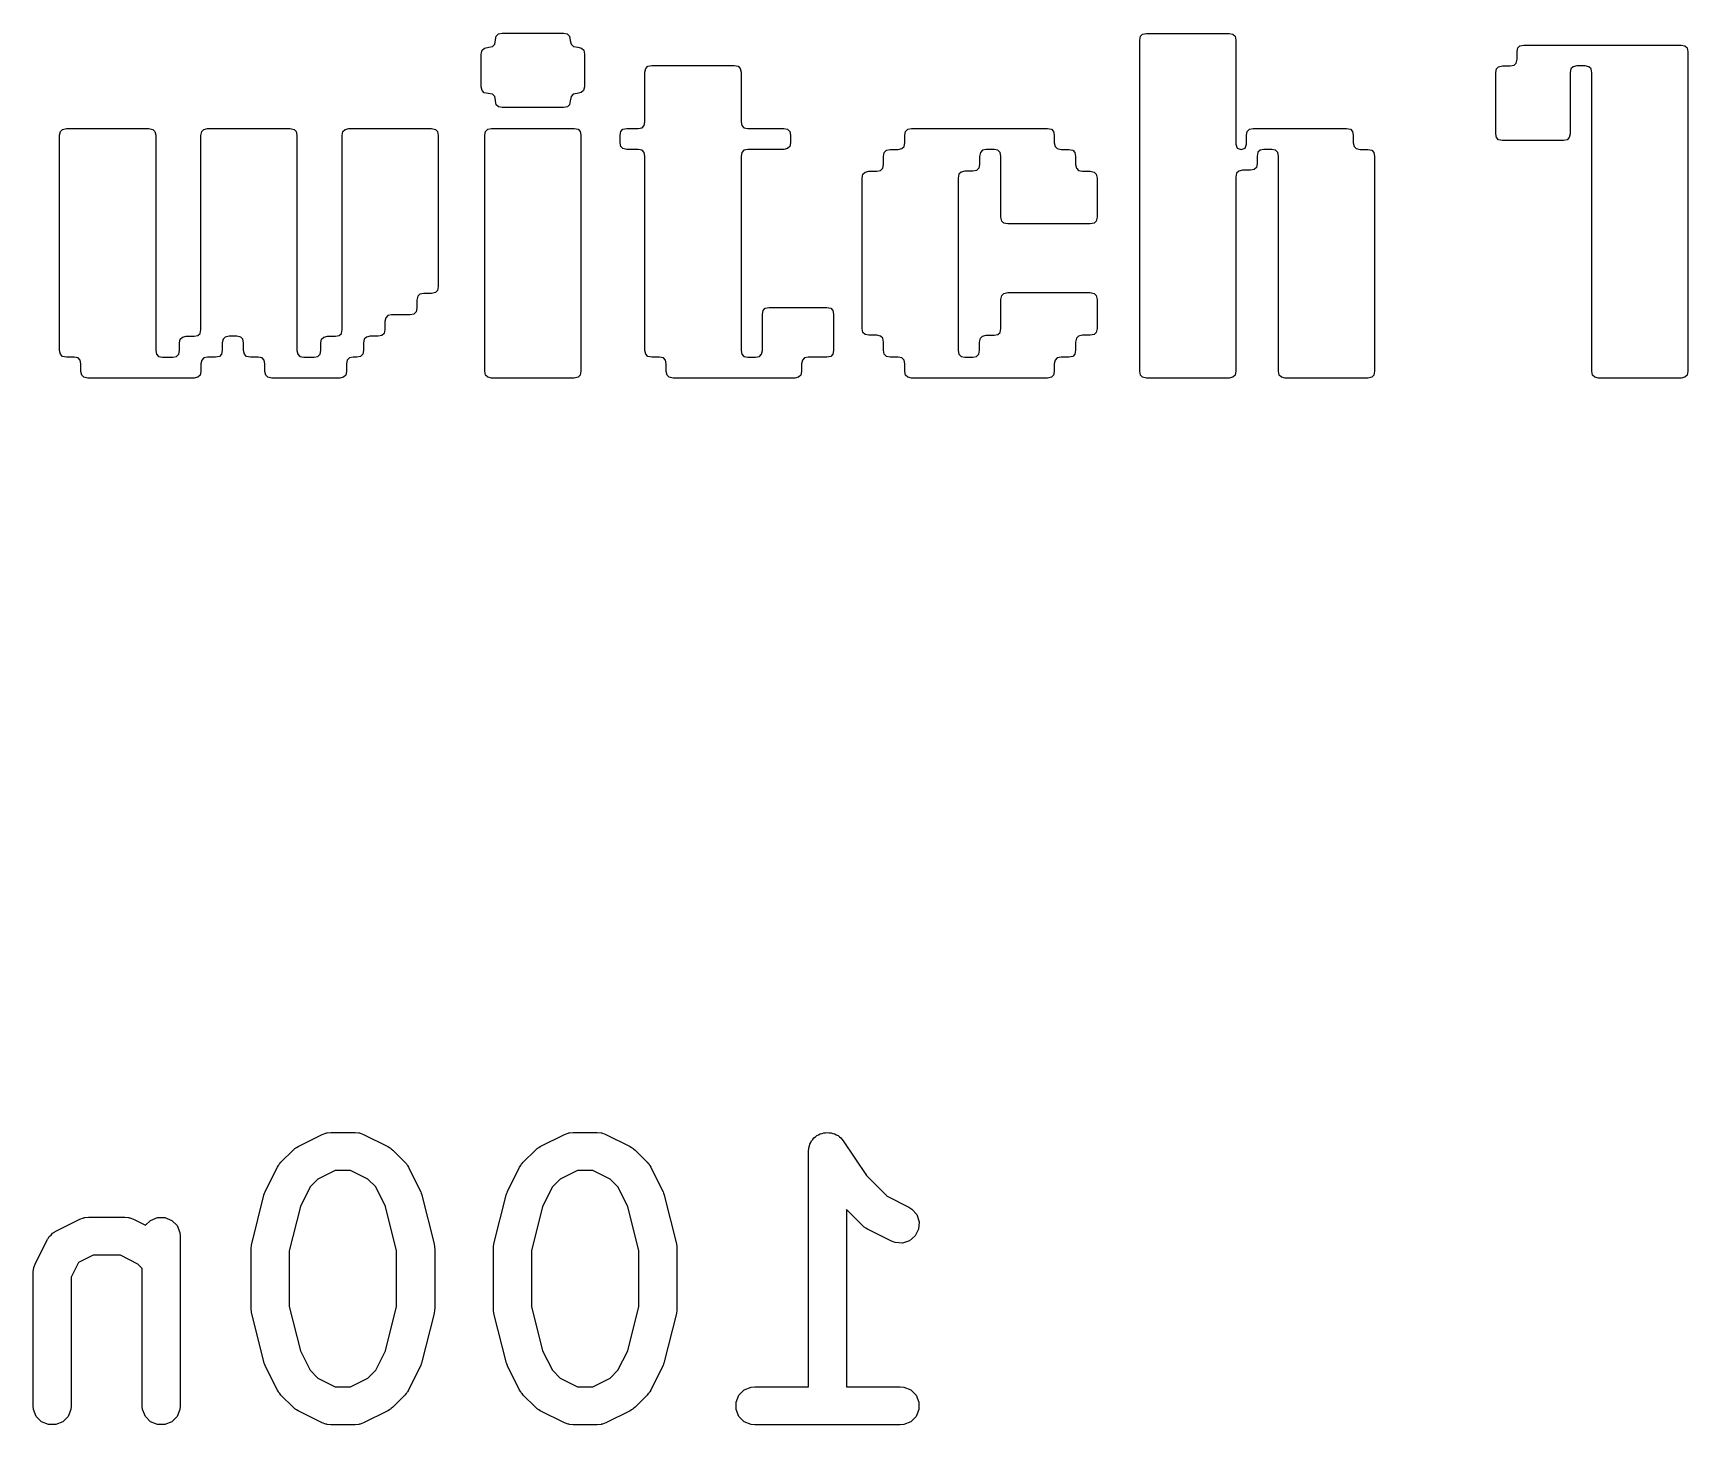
# Model space of a CAD drawing. Header units: millimetres. Extents: x 60 to 220, y -152 to -53.
# Drawn here: x 89.76 to 96.27, y -60.03 to -54.56 of the extents above; entities that cross this region are included whole.
import ezdxf

# ---------------------------------------------------------------- set-up
doc = ezdxf.new("R2010")
doc.units = ezdxf.units.MM
doc.layers.add('F.Silkscreen', color=41, linetype='CONTINUOUS', true_color=0xf2eda1)

msp = doc.modelspace()

# ---------------------------------------------------------------- linework, layer by layer
at = {"layer": 'F.Silkscreen', "linetype": 'CONTINUOUS'}
for p, q in [((91.57848, -54.585464), (91.581593, -54.570425)), ((91.581593, -54.570425), (91.589957, -54.562075)), ((91.589957, -54.562075), (91.605042, -54.558963)), ((91.605042, -54.558963), (91.845743, -54.558963)), ((91.845743, -54.558963), (91.860573, -54.562261)), ((91.860573, -54.562261), (91.869059, -54.571363)), ((91.869059, -54.571363), (91.872304, -54.588272)), ((94.110851, -54.586685), (94.113967, -54.571606)), ((94.113967, -54.571606), (94.122334, -54.563239)), ((94.122334, -54.563239), (94.137412, -54.560123)), ((94.137412, -54.560123), (94.462011, -54.560123)), ((94.462011, -54.560123), (94.47709, -54.563239)), ((94.47709, -54.563239), (94.485457, -54.571606)), ((94.485457, -54.571606), (94.488573, -54.586685)), ((91.522548, -54.641334), (91.52585, -54.626509)), ((91.522548, -54.769684), (91.522548, -54.641334)), ((91.52585, -54.626509), (91.534968, -54.618021)), ((91.534968, -54.618021), (91.551919, -54.614773)), ((91.551919, -54.614773), (91.566749, -54.611475)), ((91.566749, -54.611475), (91.575234, -54.602373)), ((91.575234, -54.602373), (91.57848, -54.585464)), ((91.872304, -54.588272), (91.875602, -54.603057)), ((91.875602, -54.603057), (91.884718, -54.611529)), ((91.884718, -54.611529), (91.901674, -54.614773)), ((91.901674, -54.614773), (91.916753, -54.617889)), ((91.916753, -54.617889), (91.92512, -54.626255)), ((91.92512, -54.626255), (91.928236, -54.641334)), ((91.928236, -54.641334), (91.928236, -54.769684)), ((94.110851, -55.888316), (94.110851, -54.586685)), ((94.488573, -54.586685), (94.488573, -54.995242)), ((95.594199, -54.63187), (95.597287, -54.617154)), ((95.594199, -54.661912), (95.594199, -54.63187)), ((95.597287, -54.617154), (95.605629, -54.608936)), ((95.605629, -54.608936), (95.62076, -54.605858)), ((95.62076, -54.605858), (96.239183, -54.605858)), ((96.239183, -54.605858), (96.254262, -54.608974)), ((96.254262, -54.608974), (96.262629, -54.61734)), ((96.262629, -54.61734), (96.265745, -54.632419)), ((96.265745, -54.632419), (96.265745, -55.888438)), ((92.165945, -54.71308), (92.169064, -54.697961)), ((92.169064, -54.697961), (92.177434, -54.689578)), ((92.177434, -54.689578), (92.192507, -54.686458)), ((92.192507, -54.686458), (92.517166, -54.686458)), ((92.517166, -54.686458), (92.532239, -54.689578)), ((92.532239, -54.689578), (92.540609, -54.697961)), ((92.540609, -54.697961), (92.543728, -54.71308)), ((95.51024, -54.714424), (95.513353, -54.699385)), ((95.513353, -54.699385), (95.521717, -54.691035)), ((95.521717, -54.691035), (95.536802, -54.687923)), ((95.536802, -54.687923), (95.567576, -54.687923)), ((95.567576, -54.687923), (95.582748, -54.684842)), ((95.582748, -54.684842), (95.591106, -54.676621)), ((95.591106, -54.676621), (95.594199, -54.661912)), ((95.805773, -54.699385), (95.80266, -54.714424)), ((95.814137, -54.691035), (95.805773, -54.699385)), ((95.829222, -54.687923), (95.814137, -54.691035)), ((95.861401, -54.687923), (95.829222, -54.687923)), ((95.876474, -54.691043), (95.861401, -54.687923)), ((95.884843, -54.699427), (95.876474, -54.691043)), ((95.887962, -54.714546), (95.884843, -54.699427)), ((91.525664, -54.784763), (91.522548, -54.769684)), ((91.928236, -54.769684), (91.924934, -54.784509)), ((92.165945, -54.907498), (92.165945, -54.71308)), ((92.543728, -54.71308), (92.543728, -54.907498)), ((95.51024, -54.954515), (95.51024, -54.714424)), ((95.80266, -54.714424), (95.80266, -54.954515)), ((95.887962, -55.888377), (95.887962, -54.714546)), ((91.534031, -54.793129), (91.525664, -54.784763)), ((91.54911, -54.796245), (91.534031, -54.793129)), ((91.566067, -54.799489), (91.54911, -54.796245)), ((91.575182, -54.807961), (91.566067, -54.799489)), ((91.57848, -54.822745), (91.575182, -54.807961)), ((91.57848, -54.825554), (91.57848, -54.822745)), ((91.581593, -54.840593), (91.57848, -54.825554)), ((91.872304, -54.825554), (91.869191, -54.840593)), ((91.87555, -54.808645), (91.872304, -54.825554)), ((91.884035, -54.799543), (91.87555, -54.808645)), ((91.898866, -54.796245), (91.884035, -54.799543)), ((91.915816, -54.792997), (91.898866, -54.796245)), ((91.924934, -54.784509), (91.915816, -54.792997)), ((91.589957, -54.848943), (91.581593, -54.840593)), ((91.605042, -54.852055), (91.589957, -54.848943)), ((91.845743, -54.852055), (91.605042, -54.852055)), ((91.860827, -54.848943), (91.845743, -54.852055)), ((91.869191, -54.840593), (91.860827, -54.848943)), ((89.864933, -54.960804), (89.868055, -54.945644)), ((89.864933, -55.80625), (89.864933, -54.960804)), ((89.868055, -54.945644), (89.876427, -54.937244)), ((89.876427, -54.937244), (89.891495, -54.93412)), ((89.891495, -54.93412), (90.216093, -54.93412)), ((90.216093, -54.93412), (90.231161, -54.937244)), ((90.231161, -54.937244), (90.239533, -54.945644)), ((90.239533, -54.945644), (90.242655, -54.960804)), ((90.242655, -54.960804), (90.242655, -55.80625)), ((90.420342, -54.960865), (90.423466, -54.945665)), ((90.420342, -55.724124), (90.420342, -54.960865)), ((90.423466, -54.945665), (90.431841, -54.937249)), ((90.431841, -54.937249), (90.446903, -54.93412)), ((90.446903, -54.93412), (90.771502, -54.93412)), ((90.771502, -54.93412), (90.786569, -54.937244)), ((90.786569, -54.937244), (90.794941, -54.945644)), ((90.794941, -54.945644), (90.798063, -54.960804)), ((90.798063, -54.960804), (90.798063, -55.80625)), ((90.97575, -54.960865), (90.978875, -54.945665)), ((90.97575, -55.724124), (90.97575, -54.960865)), ((90.978875, -54.945665), (90.98725, -54.937249)), ((90.98725, -54.937249), (91.002311, -54.93412)), ((91.002311, -54.93412), (91.32691, -54.93412)), ((91.32691, -54.93412), (91.341972, -54.937249)), ((91.341972, -54.937249), (91.350347, -54.945665)), ((91.350347, -54.945665), (91.353471, -54.960865)), ((91.353471, -54.960865), (91.353471, -55.555108)), ((91.536531, -54.960743), (91.53965, -54.945623)), ((91.536531, -55.888377), (91.536531, -54.960743)), ((91.53965, -54.945623), (91.54802, -54.93724)), ((91.54802, -54.93724), (91.563093, -54.93412)), ((91.563093, -54.93412), (91.887692, -54.93412)), ((91.887692, -54.93412), (91.902765, -54.93724)), ((91.902765, -54.93724), (91.911134, -54.945623)), ((91.911134, -54.945623), (91.914253, -54.960743)), ((91.914253, -54.960743), (91.914253, -55.888377)), ((92.068004, -54.96056), (92.071118, -54.945567)), ((92.068004, -54.989747), (92.068004, -54.96056)), ((92.071118, -54.945567), (92.079495, -54.937231)), ((92.079495, -54.937231), (92.094626, -54.93412)), ((92.094626, -54.93412), (92.139384, -54.93412)), ((92.139384, -54.93412), (92.154457, -54.931)), ((92.154457, -54.931), (92.162826, -54.922617)), ((92.162826, -54.922617), (92.165945, -54.907498)), ((92.543728, -54.907498), (92.546847, -54.922617)), ((92.546847, -54.922617), (92.555216, -54.931)), ((92.555216, -54.931), (92.570289, -54.93412)), ((92.570289, -54.93412), (92.711584, -54.93412)), ((92.711584, -54.93412), (92.726674, -54.937228)), ((92.726674, -54.937228), (92.735035, -54.945562)), ((92.735035, -54.945562), (92.738145, -54.96056)), ((92.738145, -54.96056), (92.738145, -54.989747)), ((93.18743, -54.960132), (93.190518, -54.945417)), ((93.18743, -54.990174), (93.18743, -54.960132)), ((93.190518, -54.945417), (93.19886, -54.937198)), ((93.19886, -54.937198), (93.213991, -54.93412)), ((93.213991, -54.93412), (93.748456, -54.93412)), ((93.748456, -54.93412), (93.763587, -54.937198)), ((93.763587, -54.937198), (93.771929, -54.945417)), ((93.771929, -54.945417), (93.775017, -54.960132)), ((93.775017, -54.960132), (93.775017, -54.990174)), ((94.530521, -54.960132), (94.53361, -54.945417)), ((94.530521, -54.995669), (94.530521, -54.960132)), ((94.53361, -54.945417), (94.541951, -54.937198)), ((94.541951, -54.937198), (94.557083, -54.93412)), ((94.557083, -54.93412), (94.923691, -54.93412)), ((94.923691, -54.93412), (94.938822, -54.937198)), ((94.938822, -54.937198), (94.947164, -54.945417)), ((94.947164, -54.945417), (94.950253, -54.960132)), ((94.950253, -54.960132), (94.950253, -54.990174)), ((95.513353, -54.969553), (95.51024, -54.954515)), ((95.80266, -54.954515), (95.799547, -54.969553)), ((92.071118, -55.004739), (92.068004, -54.989747)), ((92.079495, -55.013075), (92.071118, -55.004739)), ((92.094626, -55.016186), (92.079495, -55.013075)), ((92.139384, -55.016186), (92.094626, -55.016186)), ((92.154451, -55.01931), (92.139384, -55.016186)), ((92.162823, -55.02771), (92.154451, -55.01931)), ((92.165945, -55.042869), (92.162823, -55.02771)), ((92.54685, -55.02771), (92.543728, -55.042869)), ((92.555222, -55.01931), (92.54685, -55.02771)), ((92.570289, -55.016186), (92.555222, -55.01931)), ((92.711584, -55.016186), (92.570289, -55.016186)), ((92.726674, -55.013078), (92.711584, -55.016186)), ((92.735035, -55.004745), (92.726674, -55.013078)), ((92.738145, -54.989747), (92.735035, -55.004745)), ((93.103532, -55.043419), (93.106681, -55.027895)), ((93.106681, -55.027895), (93.115078, -55.019347)), ((93.115078, -55.019347), (93.130094, -55.016186)), ((93.130094, -55.016186), (93.160868, -55.016186)), ((93.160868, -55.016186), (93.176, -55.013108)), ((93.176, -55.013108), (93.184341, -55.004889)), ((93.184341, -55.004889), (93.18743, -54.990174)), ((93.484403, -55.027895), (93.481254, -55.043419)), ((93.492799, -55.019347), (93.484403, -55.027895)), ((93.507815, -55.016186), (93.492799, -55.019347)), ((93.538651, -55.016186), (93.507815, -55.016186)), ((93.553713, -55.019314), (93.538651, -55.016186)), ((93.562088, -55.02773), (93.553713, -55.019314)), ((93.565212, -55.04293), (93.562088, -55.02773)), ((93.775017, -54.990174), (93.77811, -55.004884)), ((93.77811, -55.004884), (93.786468, -55.013105)), ((93.786468, -55.013105), (93.80164, -55.016186)), ((93.80164, -55.016186), (93.832414, -55.016186)), ((93.832414, -55.016186), (93.84743, -55.019347)), ((93.84743, -55.019347), (93.855827, -55.027895)), ((93.855827, -55.027895), (93.858976, -55.043419)), ((94.488573, -54.995242), (94.493809, -55.01095)), ((94.493809, -55.01095), (94.509516, -55.016186)), ((94.509516, -55.016186), (94.525311, -55.011017)), ((94.525311, -55.011017), (94.530521, -54.995669)), ((94.57562, -55.027482), (94.572531, -55.042198)), ((94.583961, -55.019264), (94.57562, -55.027482)), ((94.599092, -55.016186), (94.583961, -55.019264)), ((94.629928, -55.016186), (94.599092, -55.016186)), ((94.644995, -55.01931), (94.629928, -55.016186)), ((94.653368, -55.02771), (94.644995, -55.01931)), ((94.65649, -55.042869), (94.653368, -55.02771)), ((94.950253, -54.990174), (94.953345, -55.004884)), ((94.953345, -55.004884), (94.961703, -55.013105)), ((94.961703, -55.013105), (94.976875, -55.016186)), ((94.976875, -55.016186), (95.00765, -55.016186)), ((95.00765, -55.016186), (95.022717, -55.01931)), ((95.022717, -55.01931), (95.031089, -55.02771)), ((95.031089, -55.02771), (95.034211, -55.042869)), ((95.521717, -54.977903), (95.513353, -54.969553)), ((95.536802, -54.981015), (95.521717, -54.977903)), ((95.776099, -54.981015), (95.536802, -54.981015)), ((95.791183, -54.977903), (95.776099, -54.981015)), ((95.799547, -54.969553), (95.791183, -54.977903)), ((92.165945, -55.80625), (92.165945, -55.042869)), ((92.543728, -55.042869), (92.543728, -55.80625)), ((93.091966, -55.098995), (93.10038, -55.090445)), ((93.10038, -55.090445), (93.103532, -55.074926)), ((93.103532, -55.074926), (93.103532, -55.043419)), ((93.478105, -55.09045), (93.469709, -55.098998)), ((93.481254, -55.074926), (93.478105, -55.09045)), ((93.481254, -55.043419), (93.481254, -55.074926)), ((93.565212, -55.282533), (93.565212, -55.04293)), ((93.858976, -55.043419), (93.858976, -55.074926)), ((93.858976, -55.074926), (93.862124, -55.09045)), ((93.862124, -55.09045), (93.870521, -55.098998)), ((94.561101, -55.095173), (94.54597, -55.098251)), ((94.569442, -55.086955), (94.561101, -55.095173)), ((94.572531, -55.07224), (94.569442, -55.086955)), ((94.572531, -55.042198), (94.572531, -55.07224)), ((94.65649, -55.888316), (94.65649, -55.042869)), ((95.034211, -55.042869), (95.034211, -55.888316)), ((93.019574, -55.128782), (93.022693, -55.113663)), ((93.019574, -55.720338), (93.019574, -55.128782)), ((93.022693, -55.113663), (93.031062, -55.105279)), ((93.031062, -55.105279), (93.046135, -55.102159)), ((93.046135, -55.102159), (93.07691, -55.102159)), ((93.07691, -55.102159), (93.091966, -55.098995)), ((93.400417, -55.113683), (93.397296, -55.128843)), ((93.397296, -55.128843), (93.397296, -55.80625)), ((93.40879, -55.105283), (93.400417, -55.113683)), ((93.423857, -55.102159), (93.40879, -55.105283)), ((93.454693, -55.102159), (93.423857, -55.102159)), ((93.469709, -55.098998), (93.454693, -55.102159)), ((93.870521, -55.098998), (93.885537, -55.102159)), ((93.885537, -55.102159), (93.916312, -55.102159)), ((93.916312, -55.102159), (93.931431, -55.105278)), ((93.931431, -55.105278), (93.939814, -55.113648)), ((93.939814, -55.113648), (93.942934, -55.128721)), ((93.942934, -55.128721), (93.942934, -55.282716)), ((94.491697, -55.109796), (94.488573, -55.124996)), ((94.488573, -55.124996), (94.488573, -55.888255)), ((94.500072, -55.10138), (94.491697, -55.109796)), ((94.515134, -55.098251), (94.500072, -55.10138)), ((94.54597, -55.098251), (94.515134, -55.098251)), ((93.568337, -55.297733), (93.565212, -55.282533)), ((93.942934, -55.282716), (93.939814, -55.297789)), ((93.576712, -55.306149), (93.568337, -55.297733)), ((93.591774, -55.309277), (93.576712, -55.306149)), ((93.916312, -55.309277), (93.591774, -55.309277)), ((93.931431, -55.306158), (93.916312, -55.309277)), ((93.939814, -55.297789), (93.931431, -55.306158)), ((91.272642, -55.593464), (91.269513, -55.608658)), ((91.269513, -55.608658), (91.269513, -55.639616)), ((91.281033, -55.585045), (91.272642, -55.593464)), ((91.296135, -55.581913), (91.281033, -55.585045)), ((91.32691, -55.581913), (91.296135, -55.581913)), ((91.341966, -55.578781), (91.32691, -55.581913)), ((91.350344, -55.570348), (91.341966, -55.578781)), ((91.353471, -55.555108), (91.350344, -55.570348)), ((93.565212, -55.605544), (93.568331, -55.590425)), ((93.565212, -55.720338), (93.565212, -55.605544)), ((93.568331, -55.590425), (93.576701, -55.582041)), ((93.576701, -55.582041), (93.591774, -55.578921)), ((93.591774, -55.578921), (93.916312, -55.578921)), ((93.916312, -55.578921), (93.931425, -55.582044)), ((93.931425, -55.582044), (93.939811, -55.59043)), ((93.939811, -55.59043), (93.942934, -55.605544)), ((93.942934, -55.605544), (93.942934, -55.720338)), ((91.146735, -55.67791), (91.143606, -55.693105)), ((91.155126, -55.669492), (91.146735, -55.67791)), ((91.170228, -55.66636), (91.155126, -55.669492)), ((91.242951, -55.66636), (91.170228, -55.66636)), ((91.258013, -55.663232), (91.242951, -55.66636)), ((91.266388, -55.654816), (91.258013, -55.663232)), ((91.269513, -55.639616), (91.266388, -55.654816)), ((92.627625, -55.66404), (92.630738, -55.649002)), ((92.627625, -55.806434), (92.627625, -55.66404)), ((92.630738, -55.649002), (92.639102, -55.640651)), ((92.639102, -55.640651), (92.654187, -55.63754)), ((92.654187, -55.63754), (92.880844, -55.63754)), ((92.880844, -55.63754), (92.895969, -55.640654)), ((92.895969, -55.640654), (92.904349, -55.649007)), ((92.904349, -55.649007), (92.907466, -55.66404)), ((92.907466, -55.66404), (92.907466, -55.806434)), ((90.39378, -55.750868), (90.408842, -55.74774)), ((90.408842, -55.74774), (90.417217, -55.739324)), ((90.417217, -55.739324), (90.420342, -55.724124)), ((90.949188, -55.750868), (90.96425, -55.74774)), ((90.96425, -55.74774), (90.972625, -55.739324)), ((90.972625, -55.739324), (90.97575, -55.724124)), ((91.132106, -55.74774), (91.117044, -55.750868)), ((91.140481, -55.739324), (91.132106, -55.74774)), ((91.143606, -55.724124), (91.140481, -55.739324)), ((91.143606, -55.693105), (91.143606, -55.724124)), ((93.022693, -55.735457), (93.019574, -55.720338)), ((93.031062, -55.74384), (93.022693, -55.735457)), ((93.046135, -55.74696), (93.031062, -55.74384)), ((93.07691, -55.74696), (93.046135, -55.74696)), ((93.091966, -55.750125), (93.07691, -55.74696)), ((93.492799, -55.750122), (93.507815, -55.74696)), ((93.507815, -55.74696), (93.538651, -55.74696)), ((93.538651, -55.74696), (93.553724, -55.74384)), ((93.553724, -55.74384), (93.562094, -55.735457)), ((93.562094, -55.735457), (93.565212, -55.720338)), ((93.885537, -55.74696), (93.870521, -55.750122)), ((93.916312, -55.74696), (93.885537, -55.74696)), ((93.931425, -55.743837), (93.916312, -55.74696)), ((93.939811, -55.735451), (93.931425, -55.743837)), ((93.942934, -55.720338), (93.939811, -55.735451)), ((89.868055, -55.82141), (89.864933, -55.80625)), ((90.242655, -55.80625), (90.245777, -55.82141)), ((90.333295, -55.821637), (90.336383, -55.806922)), ((90.336383, -55.77688), (90.339472, -55.762165)), ((90.336383, -55.806922), (90.336383, -55.77688)), ((90.339472, -55.762165), (90.347813, -55.753947)), ((90.347813, -55.753947), (90.362945, -55.750868)), ((90.362945, -55.750868), (90.39378, -55.750868)), ((90.5043, -55.806922), (90.501211, -55.821637)), ((90.507389, -55.762165), (90.5043, -55.77688)), ((90.5043, -55.77688), (90.5043, -55.806922)), ((90.51573, -55.753947), (90.507389, -55.762165)), ((90.530861, -55.750868), (90.51573, -55.753947)), ((90.561636, -55.750868), (90.530861, -55.750868)), ((90.576808, -55.753949), (90.561636, -55.750868)), ((90.585166, -55.76217), (90.576808, -55.753949)), ((90.588259, -55.77688), (90.585166, -55.76217)), ((90.588259, -55.806922), (90.588259, -55.77688)), ((90.591347, -55.821637), (90.588259, -55.806922)), ((90.798063, -55.80625), (90.801185, -55.82141)), ((90.888703, -55.821637), (90.891791, -55.806922)), ((90.891791, -55.77688), (90.89488, -55.762165)), ((90.891791, -55.806922), (90.891791, -55.77688)), ((90.89488, -55.762165), (90.903222, -55.753947)), ((90.903222, -55.753947), (90.918353, -55.750868)), ((90.918353, -55.750868), (90.949188, -55.750868)), ((91.059708, -55.806922), (91.05662, -55.821637)), ((91.062797, -55.762165), (91.059708, -55.77688)), ((91.059708, -55.77688), (91.059708, -55.806922)), ((91.071138, -55.753947), (91.062797, -55.762165)), ((91.08627, -55.750868), (91.071138, -55.753947)), ((91.117044, -55.750868), (91.08627, -55.750868)), ((92.169067, -55.82141), (92.165945, -55.80625)), ((92.543728, -55.80625), (92.54685, -55.82141)), ((92.624512, -55.821472), (92.627625, -55.806434)), ((92.907466, -55.806434), (92.904349, -55.821466)), ((93.10038, -55.758675), (93.091966, -55.750125)), ((93.103532, -55.774193), (93.10038, -55.758675)), ((93.103532, -55.805701), (93.103532, -55.774193)), ((93.106681, -55.821225), (93.103532, -55.805701)), ((93.397296, -55.80625), (93.400417, -55.82141)), ((93.478105, -55.821225), (93.481254, -55.805701)), ((93.481254, -55.774193), (93.484403, -55.758669)), ((93.481254, -55.805701), (93.481254, -55.774193)), ((93.484403, -55.758669), (93.492799, -55.750122)), ((93.858976, -55.805701), (93.855827, -55.821225)), ((93.862124, -55.758669), (93.858976, -55.774193)), ((93.858976, -55.774193), (93.858976, -55.805701)), ((93.870521, -55.750122), (93.862124, -55.758669)), ((89.876427, -55.82981), (89.868055, -55.82141)), ((89.891495, -55.832934), (89.876427, -55.82981)), ((89.922269, -55.832934), (89.891495, -55.832934)), ((89.937441, -55.836015), (89.922269, -55.832934)), ((89.945799, -55.844236), (89.937441, -55.836015)), ((89.948892, -55.858946), (89.945799, -55.844236)), ((89.948892, -55.888988), (89.948892, -55.858946)), ((90.245777, -55.82141), (90.254149, -55.82981)), ((90.254149, -55.82981), (90.269216, -55.832934)), ((90.269216, -55.832934), (90.309822, -55.832934)), ((90.309822, -55.832934), (90.324953, -55.829856)), ((90.324953, -55.829856), (90.333295, -55.821637)), ((90.42343, -55.84423), (90.420342, -55.858946)), ((90.420342, -55.858946), (90.420342, -55.888988)), ((90.431772, -55.836012), (90.42343, -55.84423)), ((90.446903, -55.832934), (90.431772, -55.836012)), ((90.477739, -55.832934), (90.446903, -55.832934)), ((90.49287, -55.829856), (90.477739, -55.832934)), ((90.501211, -55.821637), (90.49287, -55.829856)), ((90.599689, -55.829856), (90.591347, -55.821637)), ((90.61482, -55.832934), (90.599689, -55.829856)), ((90.645595, -55.832934), (90.61482, -55.832934)), ((90.660726, -55.836012), (90.645595, -55.832934)), ((90.669067, -55.84423), (90.660726, -55.836012)), ((90.672156, -55.858946), (90.669067, -55.84423)), ((90.672156, -55.888988), (90.672156, -55.858946)), ((90.801185, -55.82141), (90.809557, -55.82981)), ((90.809557, -55.82981), (90.824625, -55.832934)), ((90.824625, -55.832934), (90.86523, -55.832934)), ((90.86523, -55.832934), (90.880361, -55.829856)), ((90.880361, -55.829856), (90.888703, -55.821637)), ((90.99563, -55.84423), (90.992542, -55.858946)), ((90.992542, -55.858946), (90.992542, -55.888988)), ((91.003972, -55.836012), (90.99563, -55.84423)), ((91.019103, -55.832934), (91.003972, -55.836012)), ((91.033147, -55.832934), (91.019103, -55.832934)), ((91.048278, -55.829856), (91.033147, -55.832934)), ((91.05662, -55.821637), (91.048278, -55.829856)), ((92.177439, -55.82981), (92.169067, -55.82141)), ((92.192507, -55.832934), (92.177439, -55.82981)), ((92.223281, -55.832934), (92.192507, -55.832934)), ((92.238453, -55.836015), (92.223281, -55.832934)), ((92.246811, -55.844236), (92.238453, -55.836015)), ((92.249904, -55.858946), (92.246811, -55.844236)), ((92.249904, -55.888988), (92.249904, -55.858946)), ((92.54685, -55.82141), (92.555222, -55.82981)), ((92.555222, -55.82981), (92.570289, -55.832934)), ((92.570289, -55.832934), (92.601064, -55.832934)), ((92.601064, -55.832934), (92.616148, -55.829822)), ((92.616148, -55.829822), (92.624512, -55.821472)), ((92.784648, -55.84423), (92.781559, -55.858946)), ((92.781559, -55.858946), (92.781559, -55.888988)), ((92.79299, -55.836012), (92.784648, -55.84423)), ((92.808121, -55.832934), (92.79299, -55.836012)), ((92.880844, -55.832934), (92.808121, -55.832934)), ((92.895969, -55.829819), (92.880844, -55.832934)), ((92.904349, -55.821466), (92.895969, -55.829819)), ((93.115078, -55.829773), (93.106681, -55.821225)), ((93.130094, -55.832934), (93.115078, -55.829773)), ((93.160868, -55.832934), (93.130094, -55.832934)), ((93.176, -55.836012), (93.160868, -55.832934)), ((93.184341, -55.84423), (93.176, -55.836012)), ((93.18743, -55.858946), (93.184341, -55.84423)), ((93.18743, -55.888988), (93.18743, -55.858946)), ((93.400417, -55.82141), (93.40879, -55.82981)), ((93.40879, -55.82981), (93.423857, -55.832934)), ((93.423857, -55.832934), (93.454693, -55.832934)), ((93.454693, -55.832934), (93.469709, -55.829773)), ((93.469709, -55.829773), (93.478105, -55.821225)), ((93.77811, -55.844236), (93.775017, -55.858946)), ((93.775017, -55.858946), (93.775017, -55.888988)), ((93.786468, -55.836015), (93.77811, -55.844236)), ((93.80164, -55.832934), (93.786468, -55.836015)), ((93.832414, -55.832934), (93.80164, -55.832934)), ((93.84743, -55.829773), (93.832414, -55.832934)), ((93.855827, -55.821225), (93.84743, -55.829773)), ((89.95198, -55.903703), (89.948892, -55.888988)), ((89.960322, -55.911921), (89.95198, -55.903703)), ((89.975453, -55.915), (89.960322, -55.911921)), ((90.39378, -55.915), (89.975453, -55.915)), ((90.408911, -55.911921), (90.39378, -55.915)), ((90.417253, -55.903703), (90.408911, -55.911921)), ((90.420342, -55.888988), (90.417253, -55.903703)), ((90.675245, -55.903703), (90.672156, -55.888988)), ((90.683586, -55.911921), (90.675245, -55.903703)), ((90.698717, -55.915), (90.683586, -55.911921)), ((90.96598, -55.915), (90.698717, -55.915)), ((90.981111, -55.911921), (90.96598, -55.915)), ((90.989453, -55.903703), (90.981111, -55.911921)), ((90.992542, -55.888988), (90.989453, -55.903703)), ((91.53965, -55.903496), (91.536531, -55.888377)), ((91.54802, -55.911879), (91.53965, -55.903496)), ((91.563093, -55.915), (91.54802, -55.911879)), ((91.887692, -55.915), (91.563093, -55.915)), ((91.902765, -55.911879), (91.887692, -55.915)), ((91.911134, -55.903496), (91.902765, -55.911879)), ((91.914253, -55.888377), (91.911134, -55.903496)), ((92.252992, -55.903703), (92.249904, -55.888988)), ((92.261334, -55.911921), (92.252992, -55.903703)), ((92.276465, -55.915), (92.261334, -55.911921)), ((92.754998, -55.915), (92.276465, -55.915)), ((92.770129, -55.911921), (92.754998, -55.915)), ((92.778471, -55.903703), (92.770129, -55.911921)), ((92.781559, -55.888988), (92.778471, -55.903703)), ((93.190518, -55.903703), (93.18743, -55.888988)), ((93.19886, -55.911921), (93.190518, -55.903703)), ((93.213991, -55.915), (93.19886, -55.911921)), ((93.748456, -55.915), (93.213991, -55.915)), ((93.763587, -55.911921), (93.748456, -55.915)), ((93.771929, -55.903703), (93.763587, -55.911921)), ((93.775017, -55.888988), (93.771929, -55.903703)), ((94.113973, -55.903476), (94.110851, -55.888316)), ((94.122345, -55.911875), (94.113973, -55.903476)), ((94.137412, -55.915), (94.122345, -55.911875)), ((94.462011, -55.915), (94.137412, -55.915)), ((94.477073, -55.911871), (94.462011, -55.915)), ((94.485448, -55.903455), (94.477073, -55.911871)), ((94.488573, -55.888255), (94.485448, -55.903455)), ((94.659611, -55.903476), (94.65649, -55.888316)), ((94.667984, -55.911875), (94.659611, -55.903476)), ((94.683051, -55.915), (94.667984, -55.911875)), ((95.00765, -55.915), (94.683051, -55.915)), ((95.022717, -55.911875), (95.00765, -55.915)), ((95.031089, -55.903476), (95.022717, -55.911875)), ((95.034211, -55.888316), (95.031089, -55.903476)), ((95.891081, -55.903496), (95.887962, -55.888377)), ((95.89945, -55.911879), (95.891081, -55.903496)), ((95.914523, -55.915), (95.89945, -55.911879)), ((96.239183, -55.915), (95.914523, -55.915)), ((96.254262, -55.911884), (96.239183, -55.915)), ((96.262629, -55.903517), (96.254262, -55.911884)), ((96.265745, -55.888438), (96.262629, -55.903517)), ((90.795873, -58.93932), (90.802173, -58.935356)), ((90.802173, -58.935356), (90.897411, -58.887737)), ((90.897411, -58.887737), (90.911142, -58.882482)), ((90.911142, -58.882482), (90.913831, -58.88229)), ((90.913831, -58.88229), (90.91632, -58.88126)), ((90.91632, -58.88126), (90.930952, -58.879819)), ((90.930952, -58.879819), (91.02619, -58.879819)), ((91.02619, -58.879819), (91.040822, -58.88126)), ((91.040822, -58.88126), (91.043311, -58.882291)), ((91.043311, -58.882291), (91.045999, -58.882482)), ((91.045999, -58.882482), (91.059731, -58.887737)), ((91.059731, -58.887737), (91.154969, -58.935356)), ((91.154969, -58.935356), (91.161268, -58.93932)), ((91.748254, -58.93932), (91.754554, -58.935356)), ((91.754554, -58.935356), (91.849792, -58.887737)), ((91.849792, -58.887737), (91.863523, -58.882482)), ((91.863523, -58.882482), (91.866212, -58.88229)), ((91.866212, -58.88229), (91.868701, -58.88126)), ((91.868701, -58.88126), (91.883333, -58.879819)), ((91.883333, -58.879819), (91.978571, -58.879819)), ((91.978571, -58.879819), (91.993203, -58.88126)), ((91.993203, -58.88126), (91.995692, -58.882291)), ((91.995692, -58.882291), (91.99838, -58.882482)), ((91.99838, -58.882482), (92.012112, -58.887737)), ((92.012112, -58.887737), (92.10735, -58.935356)), ((92.10735, -58.935356), (92.113649, -58.93932)), ((92.809774, -58.940187), (92.812615, -58.933326)), ((92.812615, -58.933326), (92.814072, -58.926046)), ((92.814072, -58.926046), (92.81816, -58.91994)), ((92.81816, -58.91994), (92.820973, -58.913151)), ((92.820973, -58.913151), (92.826223, -58.9079)), ((92.826223, -58.9079), (92.830355, -58.901731)), ((92.830355, -58.901731), (92.836469, -58.897654)), ((92.836469, -58.897654), (92.841665, -58.892459)), ((92.841665, -58.892459), (92.848525, -58.889617)), ((92.848525, -58.889617), (92.854704, -58.885498)), ((92.854704, -58.885498), (92.861912, -58.884072)), ((92.861912, -58.884072), (92.868701, -58.88126)), ((92.868701, -58.88126), (92.876128, -58.88126)), ((92.876128, -58.88126), (92.883412, -58.879819)), ((92.883412, -58.879819), (92.890617, -58.88126)), ((92.890617, -58.88126), (92.897965, -58.88126)), ((92.897965, -58.88126), (92.904825, -58.884101)), ((92.904825, -58.884101), (92.912106, -58.885558)), ((92.912106, -58.885558), (92.918211, -58.889646)), ((92.918211, -58.889646), (92.925001, -58.892459)), ((92.925001, -58.892459), (92.930251, -58.897709)), ((92.930251, -58.897709), (92.936421, -58.901841)), ((92.936421, -58.901841), (92.945641, -58.913099)), ((92.945641, -58.913099), (92.945693, -58.913151)), ((92.945693, -58.913151), (92.945702, -58.913173)), ((92.945702, -58.913173), (92.945737, -58.913216)), ((92.945737, -58.913216), (93.036855, -59.049894)), ((90.730343, -59.002773), (90.735062, -58.997024)), ((90.735062, -58.997024), (90.782681, -58.949405)), ((90.782681, -58.949405), (90.78843, -58.944686)), ((90.78843, -58.944686), (90.78973, -58.943188)), ((90.78973, -58.943188), (90.791989, -58.941766)), ((90.791989, -58.941766), (90.794046, -58.940078)), ((90.794046, -58.940078), (90.795873, -58.93932)), ((91.161268, -58.93932), (91.163096, -58.940078)), ((91.163096, -58.940078), (91.165152, -58.941766)), ((91.165152, -58.941766), (91.167412, -58.943188)), ((91.167412, -58.943188), (91.168711, -58.944686)), ((91.168711, -58.944686), (91.174461, -58.949405)), ((91.174461, -58.949405), (91.22208, -58.997024)), ((91.22208, -58.997024), (91.226798, -59.002773)), ((91.682724, -59.002773), (91.687443, -58.997024)), ((91.687443, -58.997024), (91.735062, -58.949405)), ((91.735062, -58.949405), (91.740811, -58.944686)), ((91.740811, -58.944686), (91.742111, -58.943188)), ((91.742111, -58.943188), (91.74437, -58.941766)), ((91.74437, -58.941766), (91.746427, -58.940078)), ((91.746427, -58.940078), (91.748254, -58.93932)), ((92.113649, -58.93932), (92.115477, -58.940078)), ((92.115477, -58.940078), (92.117533, -58.941766)), ((92.117533, -58.941766), (92.119793, -58.943188)), ((92.119793, -58.943188), (92.121092, -58.944686)), ((92.121092, -58.944686), (92.126842, -58.949405)), ((92.126842, -58.949405), (92.174461, -58.997024)), ((92.174461, -58.997024), (92.179179, -59.002773)), ((92.808333, -58.95474), (92.808348, -58.954663)), ((92.808338, -58.954766), (92.808333, -58.95474)), ((92.808333, -58.954819), (92.808338, -58.954766)), ((92.808333, -59.879819), (92.808333, -58.954819)), ((92.808348, -58.954663), (92.809774, -58.940187)), ((90.673394, -59.111754), (90.721013, -59.016516)), ((90.721013, -59.016516), (90.724977, -59.010216)), ((90.724977, -59.010216), (90.725735, -59.008389)), ((90.725735, -59.008389), (90.727423, -59.006332)), ((90.727423, -59.006332), (90.728845, -59.004073)), ((90.728845, -59.004073), (90.730343, -59.002773)), ((90.880141, -59.064077), (90.849734, -59.094484)), ((90.948657, -59.029819), (90.880141, -59.064077)), ((91.008485, -59.029819), (90.948657, -59.029819)), ((91.077001, -59.064077), (91.008485, -59.029819)), ((91.107408, -59.094484), (91.077001, -59.064077)), ((91.226798, -59.002773), (91.228297, -59.004073)), ((91.228297, -59.004073), (91.229718, -59.006332)), ((91.229718, -59.006332), (91.231407, -59.008389)), ((91.231407, -59.008389), (91.232164, -59.010216)), ((91.232164, -59.010216), (91.236129, -59.016516)), ((91.236129, -59.016516), (91.283748, -59.111754)), ((91.625775, -59.111754), (91.673394, -59.016516)), ((91.673394, -59.016516), (91.677358, -59.010216)), ((91.677358, -59.010216), (91.678116, -59.008389)), ((91.678116, -59.008389), (91.679804, -59.006332)), ((91.679804, -59.006332), (91.681226, -59.004073)), ((91.681226, -59.004073), (91.682724, -59.002773)), ((91.832522, -59.064077), (91.802115, -59.094484)), ((91.901038, -59.029819), (91.832522, -59.064077)), ((91.960866, -59.029819), (91.901038, -59.029819)), ((92.029382, -59.064077), (91.960866, -59.029819)), ((92.059789, -59.094484), (92.029382, -59.064077)), ((92.179179, -59.002773), (92.180678, -59.004073)), ((92.180678, -59.004073), (92.182099, -59.006332)), ((92.182099, -59.006332), (92.183788, -59.008389)), ((92.183788, -59.008389), (92.184545, -59.010216)), ((92.184545, -59.010216), (92.18851, -59.016516)), ((92.18851, -59.016516), (92.236129, -59.111754)), ((93.036855, -59.049894), (93.118236, -59.131275)), ((90.620096, -59.317581), (90.667715, -59.127105)), ((90.667715, -59.127105), (90.6681, -59.126025)), ((90.6681, -59.126025), (90.668139, -59.125486)), ((90.668139, -59.125486), (90.670466, -59.119404)), ((90.670466, -59.119404), (90.672662, -59.113259)), ((90.672662, -59.113259), (90.672984, -59.112823)), ((90.672984, -59.112823), (90.673394, -59.111754)), ((90.849734, -59.094484), (90.81124, -59.171471)), ((91.145901, -59.171471), (91.107408, -59.094484)), ((91.283748, -59.111754), (91.284157, -59.112823)), ((91.284157, -59.112823), (91.28448, -59.113259)), ((91.28448, -59.113259), (91.286672, -59.119395)), ((91.286672, -59.119395), (91.289003, -59.125485)), ((91.289003, -59.125485), (91.289041, -59.126025)), ((91.289041, -59.126025), (91.289427, -59.127105)), ((91.289427, -59.127105), (91.337046, -59.317581)), ((91.572477, -59.317581), (91.620096, -59.127105)), ((91.620096, -59.127105), (91.620481, -59.126025)), ((91.620481, -59.126025), (91.62052, -59.125486)), ((91.62052, -59.125486), (91.622847, -59.119404)), ((91.622847, -59.119404), (91.625043, -59.113259)), ((91.625043, -59.113259), (91.625365, -59.112823)), ((91.625365, -59.112823), (91.625775, -59.111754)), ((91.802115, -59.094484), (91.763621, -59.171471)), ((92.098282, -59.171471), (92.059789, -59.094484)), ((92.236129, -59.111754), (92.236538, -59.112823)), ((92.236538, -59.112823), (92.236861, -59.113259)), ((92.236861, -59.113259), (92.239053, -59.119395)), ((92.239053, -59.119395), (92.241384, -59.125485)), ((92.241384, -59.125485), (92.241422, -59.126025)), ((92.241422, -59.126025), (92.241808, -59.127105)), ((92.241808, -59.127105), (92.289427, -59.317581)), ((90.81124, -59.171471), (90.767857, -59.345005)), ((91.189285, -59.345005), (91.145901, -59.171471)), ((91.763621, -59.171471), (91.720238, -59.345005)), ((92.141666, -59.345005), (92.098282, -59.171471)), ((93.020776, -59.245947), (92.958333, -59.183504)), ((92.958333, -59.183504), (92.958333, -59.879819)), ((93.118236, -59.131275), (93.202588, -59.173451)), ((93.202588, -59.173451), (93.215031, -59.181283)), ((93.215031, -59.181283), (93.234204, -59.203391)), ((89.849792, -59.268689), (89.94503, -59.22107)), ((89.94503, -59.22107), (89.958761, -59.215815)), ((89.958761, -59.215815), (89.96145, -59.215623)), ((89.96145, -59.215623), (89.963939, -59.214593)), ((89.963939, -59.214593), (89.978571, -59.213152)), ((89.978571, -59.213152), (90.121428, -59.213152)), ((90.121428, -59.213152), (90.13606, -59.214593)), ((90.13606, -59.214593), (90.138549, -59.215624)), ((90.138549, -59.215624), (90.141237, -59.215815)), ((90.141237, -59.215815), (90.154969, -59.22107)), ((90.154969, -59.22107), (90.203215, -59.245193)), ((90.203215, -59.245193), (90.222617, -59.225792)), ((90.222617, -59.225792), (90.249653, -59.214593)), ((90.249653, -59.214593), (90.278917, -59.214593)), ((90.278917, -59.214593), (90.305953, -59.225792)), ((90.305953, -59.225792), (90.326645, -59.246484)), ((90.326645, -59.246484), (90.337844, -59.27352)), ((93.026526, -59.250667), (93.020776, -59.245947)), ((93.027825, -59.252164), (93.026526, -59.250667)), ((93.030079, -59.253583), (93.027825, -59.252164)), ((93.032141, -59.255275), (93.030079, -59.253583)), ((93.033973, -59.256033), (93.032141, -59.255275)), ((93.040268, -59.259996), (93.033973, -59.256033)), ((93.135506, -59.307615), (93.040268, -59.259996)), ((93.241384, -59.260342), (93.228296, -59.286517)), ((93.234204, -59.203391), (93.243458, -59.231152)), ((93.243458, -59.231152), (93.241384, -59.260342)), ((89.768632, -59.397468), (89.816251, -59.30223)), ((89.816251, -59.30223), (89.817791, -59.299782)), ((89.817791, -59.299782), (89.818176, -59.298629)), ((89.818176, -59.298629), (89.819421, -59.297192)), ((89.819421, -59.297192), (89.824083, -59.289787)), ((89.824083, -59.289787), (89.831187, -59.283625)), ((89.831187, -59.283625), (89.837349, -59.276521)), ((89.837349, -59.276521), (89.844754, -59.271859)), ((89.844754, -59.271859), (89.846191, -59.270614)), ((89.846191, -59.270614), (89.847344, -59.270229)), ((89.847344, -59.270229), (89.849792, -59.268689)), ((90.337844, -59.27352), (90.339285, -59.288152)), ((90.339285, -59.288152), (90.339285, -59.954819)), ((90.618755, -59.326651), (90.619298, -59.321139)), ((90.619298, -59.321139), (90.61972, -59.320117)), ((90.61972, -59.320117), (90.620096, -59.317581)), ((91.337046, -59.317581), (91.337421, -59.320117)), ((91.337421, -59.320117), (91.337844, -59.321139)), ((91.337844, -59.321139), (91.338386, -59.326651)), ((91.571136, -59.326651), (91.571679, -59.321139)), ((91.571679, -59.321139), (91.572101, -59.320117)), ((91.572101, -59.320117), (91.572477, -59.317581)), ((92.289427, -59.317581), (92.289802, -59.320117)), ((92.289802, -59.320117), (92.290225, -59.321139)), ((92.290225, -59.321139), (92.290767, -59.326651)), ((93.149237, -59.31287), (93.135506, -59.307615)), ((93.178427, -59.314944), (93.149237, -59.31287)), ((93.206189, -59.30569), (93.178427, -59.314944)), ((93.228296, -59.286517), (93.206189, -59.30569)), ((89.996276, -59.363152), (89.939234, -59.391672)), ((90.103723, -59.363152), (89.996276, -59.363152)), ((90.172239, -59.39741), (90.103723, -59.363152)), ((90.617857, -59.335771), (90.618108, -59.333217)), ((90.617857, -59.573866), (90.617857, -59.335771)), ((90.617946, -59.332125), (90.618755, -59.326651)), ((90.618108, -59.333217), (90.617946, -59.332125)), ((90.767857, -59.345005), (90.767857, -59.564632)), ((91.189285, -59.564632), (91.189285, -59.345005)), ((91.338386, -59.326651), (91.339196, -59.332125)), ((91.339196, -59.332125), (91.339033, -59.333217)), ((91.339033, -59.333217), (91.339285, -59.335771)), ((91.339285, -59.335771), (91.339285, -59.573866)), ((91.570238, -59.335771), (91.570489, -59.333217)), ((91.570238, -59.573866), (91.570238, -59.335771)), ((91.570327, -59.332125), (91.571136, -59.326651)), ((91.570489, -59.333217), (91.570327, -59.332125)), ((91.720238, -59.345005), (91.720238, -59.564632)), ((92.141666, -59.564632), (92.141666, -59.345005)), ((92.290767, -59.326651), (92.291577, -59.332125)), ((92.291577, -59.332125), (92.291414, -59.333217)), ((92.291414, -59.333217), (92.291666, -59.335771)), ((92.291666, -59.335771), (92.291666, -59.573866)), ((89.760714, -59.431009), (89.762155, -59.416377)), ((89.760714, -59.954819), (89.760714, -59.431009)), ((89.762155, -59.416377), (89.763186, -59.413887)), ((89.763186, -59.413887), (89.763377, -59.4112)), ((89.763377, -59.4112), (89.768632, -59.397468)), ((89.939234, -59.391672), (89.910714, -59.448714)), ((89.910714, -59.448714), (89.910714, -59.954819)), ((90.189285, -59.414456), (90.172239, -59.39741)), ((90.189285, -59.954819), (90.189285, -59.414456)), ((90.618108, -59.576419), (90.617857, -59.573866)), ((90.617946, -59.577512), (90.618108, -59.576419)), ((90.618755, -59.582985), (90.617946, -59.577512)), ((90.619298, -59.588498), (90.618755, -59.582985)), ((90.767857, -59.564632), (90.81124, -59.738166)), ((91.145901, -59.738166), (91.189285, -59.564632)), ((91.338386, -59.582985), (91.337844, -59.588498)), ((91.339196, -59.577512), (91.338386, -59.582985)), ((91.339285, -59.573866), (91.339033, -59.576419)), ((91.339033, -59.576419), (91.339196, -59.577512)), ((91.570489, -59.576419), (91.570238, -59.573866)), ((91.570327, -59.577512), (91.570489, -59.576419)), ((91.571136, -59.582985), (91.570327, -59.577512)), ((91.571679, -59.588498), (91.571136, -59.582985)), ((91.720238, -59.564632), (91.763621, -59.738166)), ((92.098282, -59.738166), (92.141666, -59.564632)), ((92.290767, -59.582985), (92.290225, -59.588498)), ((92.291577, -59.577512), (92.290767, -59.582985)), ((92.291666, -59.573866), (92.291414, -59.576419)), ((92.291414, -59.576419), (92.291577, -59.577512)), ((90.61972, -59.589519), (90.619298, -59.588498)), ((90.620096, -59.592056), (90.61972, -59.589519)), ((90.667715, -59.782532), (90.620096, -59.592056)), ((91.337046, -59.592056), (91.289427, -59.782532)), ((91.337421, -59.589519), (91.337046, -59.592056)), ((91.337844, -59.588498), (91.337421, -59.589519)), ((91.572101, -59.589519), (91.571679, -59.588498)), ((91.572477, -59.592056), (91.572101, -59.589519)), ((91.620096, -59.782532), (91.572477, -59.592056)), ((92.289427, -59.592056), (92.241808, -59.782532)), ((92.289802, -59.589519), (92.289427, -59.592056)), ((92.290225, -59.588498), (92.289802, -59.589519)), ((90.81124, -59.738166), (90.849734, -59.815153)), ((91.107407, -59.815153), (91.145901, -59.738166)), ((91.763621, -59.738166), (91.802115, -59.815153)), ((92.059788, -59.815153), (92.098282, -59.738166)), ((90.6681, -59.783611), (90.667715, -59.782532)), ((90.668139, -59.784151), (90.6681, -59.783611)), ((90.670466, -59.790232), (90.668139, -59.784151)), ((90.672662, -59.796378), (90.670466, -59.790232)), ((90.672984, -59.796813), (90.672662, -59.796378)), ((90.673394, -59.797883), (90.672984, -59.796813)), ((90.721013, -59.893121), (90.673394, -59.797883)), ((90.849734, -59.815153), (90.880141, -59.845561)), ((90.880141, -59.845561), (90.948657, -59.879819)), ((91.008485, -59.879819), (91.077, -59.845561)), ((91.077, -59.845561), (91.107407, -59.815153)), ((91.283748, -59.797883), (91.236129, -59.893121)), ((91.284157, -59.796813), (91.283748, -59.797883)), ((91.28448, -59.796378), (91.284157, -59.796813)), ((91.286672, -59.790241), (91.28448, -59.796378)), ((91.289003, -59.784152), (91.286672, -59.790241)), ((91.289041, -59.783611), (91.289003, -59.784152)), ((91.289427, -59.782532), (91.289041, -59.783611)), ((91.620481, -59.783611), (91.620096, -59.782532)), ((91.62052, -59.784151), (91.620481, -59.783611)), ((91.622847, -59.790232), (91.62052, -59.784151)), ((91.625043, -59.796378), (91.622847, -59.790232)), ((91.625365, -59.796813), (91.625043, -59.796378)), ((91.625775, -59.797883), (91.625365, -59.796813)), ((91.673394, -59.893121), (91.625775, -59.797883)), ((91.802115, -59.815153), (91.832522, -59.845561)), ((91.832522, -59.845561), (91.901038, -59.879819)), ((91.960866, -59.879819), (92.029381, -59.845561)), ((92.029381, -59.845561), (92.059788, -59.815153)), ((92.236129, -59.797883), (92.18851, -59.893121)), ((92.236538, -59.796813), (92.236129, -59.797883)), ((92.236861, -59.796378), (92.236538, -59.796813)), ((92.239053, -59.790241), (92.236861, -59.796378)), ((92.241384, -59.784152), (92.239053, -59.790241)), ((92.241422, -59.783611), (92.241384, -59.784152)), ((92.241808, -59.782532), (92.241422, -59.783611)), ((90.724976, -59.899417), (90.721013, -59.893121)), ((90.725734, -59.901247), (90.724976, -59.899417)), ((90.727423, -59.903305), (90.725734, -59.901247)), ((90.728845, -59.905564), (90.727423, -59.903305)), ((90.730343, -59.906863), (90.728845, -59.905564)), ((90.735061, -59.912612), (90.730343, -59.906863)), ((90.948657, -59.879819), (91.008485, -59.879819)), ((91.226798, -59.906863), (91.22208, -59.912613)), ((91.228297, -59.905564), (91.226798, -59.906863)), ((91.229718, -59.903305), (91.228297, -59.905564)), ((91.231408, -59.901247), (91.229718, -59.903305)), ((91.232165, -59.899417), (91.231408, -59.901247)), ((91.236129, -59.893121), (91.232165, -59.899417)), ((91.677357, -59.899417), (91.673394, -59.893121)), ((91.678115, -59.901247), (91.677357, -59.899417)), ((91.679804, -59.903305), (91.678115, -59.901247)), ((91.681226, -59.905564), (91.679804, -59.903305)), ((91.682724, -59.906863), (91.681226, -59.905564)), ((91.687442, -59.912612), (91.682724, -59.906863)), ((91.901038, -59.879819), (91.960866, -59.879819)), ((92.179179, -59.906863), (92.174461, -59.912613)), ((92.180678, -59.905564), (92.179179, -59.906863)), ((92.182099, -59.903305), (92.180678, -59.905564)), ((92.183789, -59.901247), (92.182099, -59.903305)), ((92.184546, -59.899417), (92.183789, -59.901247)), ((92.18851, -59.893121), (92.184546, -59.899417)), ((92.535259, -59.913151), (92.555951, -59.892459)), ((92.555951, -59.892459), (92.582987, -59.88126)), ((92.582987, -59.88126), (92.597619, -59.879819)), ((92.597619, -59.879819), (92.808333, -59.879819)), ((92.958333, -59.879819), (93.169047, -59.879819)), ((93.169047, -59.879819), (93.183679, -59.88126)), ((93.183679, -59.88126), (93.210715, -59.892459)), ((93.210715, -59.892459), (93.231407, -59.913151)), ((89.762155, -59.969451), (89.760714, -59.954819)), ((89.773354, -59.996487), (89.762155, -59.969451)), ((89.909273, -59.969451), (89.898074, -59.996487)), ((89.910714, -59.954819), (89.909273, -59.969451)), ((90.190726, -59.969451), (90.189285, -59.954819)), ((90.201925, -59.996487), (90.190726, -59.969451)), ((90.337844, -59.969451), (90.326645, -59.996487)), ((90.339285, -59.954819), (90.337844, -59.969451)), ((90.78268, -59.960232), (90.735061, -59.912612)), ((90.788429, -59.96495), (90.78268, -59.960232)), ((90.78973, -59.96645), (90.788429, -59.96495)), ((90.791989, -59.967872), (90.78973, -59.96645)), ((90.794046, -59.96956), (90.791989, -59.967872)), ((90.795873, -59.970317), (90.794046, -59.96956)), ((90.802173, -59.974282), (90.795873, -59.970317)), ((90.897411, -60.021901), (90.802173, -59.974282)), ((91.154969, -59.974282), (91.059731, -60.021901)), ((91.161268, -59.970317), (91.154969, -59.974282)), ((91.163096, -59.96956), (91.161268, -59.970317)), ((91.165152, -59.967872), (91.163096, -59.96956)), ((91.167412, -59.96645), (91.165152, -59.967872)), ((91.168712, -59.96495), (91.167412, -59.96645)), ((91.174462, -59.960232), (91.168712, -59.96495)), ((91.22208, -59.912613), (91.174462, -59.960232)), ((91.735061, -59.960232), (91.687442, -59.912612)), ((91.74081, -59.96495), (91.735061, -59.960232)), ((91.742111, -59.96645), (91.74081, -59.96495)), ((91.74437, -59.967872), (91.742111, -59.96645)), ((91.746427, -59.96956), (91.74437, -59.967872)), ((91.748254, -59.970317), (91.746427, -59.96956)), ((91.754554, -59.974282), (91.748254, -59.970317)), ((91.849792, -60.021901), (91.754554, -59.974282)), ((92.10735, -59.974282), (92.012112, -60.021901)), ((92.113649, -59.970317), (92.10735, -59.974282)), ((92.115477, -59.96956), (92.113649, -59.970317)), ((92.117533, -59.967872), (92.115477, -59.96956)), ((92.119793, -59.96645), (92.117533, -59.967872)), ((92.121093, -59.96495), (92.119793, -59.96645)), ((92.126843, -59.960232), (92.121093, -59.96495)), ((92.174461, -59.912613), (92.126843, -59.960232)), ((92.52406, -59.940187), (92.535259, -59.913151)), ((92.52406, -59.969451), (92.52406, -59.940187)), ((92.535259, -59.996487), (92.52406, -59.969451)), ((93.231407, -59.913151), (93.242606, -59.940187)), ((93.242606, -59.969451), (93.231407, -59.996487)), ((93.242606, -59.940187), (93.242606, -59.969451)), ((89.794046, -60.017179), (89.773354, -59.996487)), ((89.821082, -60.028378), (89.794046, -60.017179)), ((89.850346, -60.028378), (89.821082, -60.028378)), ((89.877382, -60.017179), (89.850346, -60.028378)), ((89.898074, -59.996487), (89.877382, -60.017179)), ((90.222617, -60.017179), (90.201925, -59.996487)), ((90.249653, -60.028378), (90.222617, -60.017179)), ((90.278917, -60.028378), (90.249653, -60.028378)), ((90.305953, -60.017179), (90.278917, -60.028378)), ((90.326645, -59.996487), (90.305953, -60.017179)), ((90.911142, -60.027156), (90.897411, -60.021901)), ((90.913831, -60.027347), (90.911142, -60.027156)), ((90.91632, -60.028378), (90.913831, -60.027347)), ((90.930952, -60.029819), (90.91632, -60.028378)), ((91.02619, -60.029819), (90.930952, -60.029819)), ((91.040822, -60.028378), (91.02619, -60.029819)), ((91.043311, -60.027346), (91.040822, -60.028378)), ((91.045999, -60.027156), (91.043311, -60.027346)), ((91.059731, -60.021901), (91.045999, -60.027156)), ((91.863523, -60.027156), (91.849792, -60.021901)), ((91.866212, -60.027347), (91.863523, -60.027156)), ((91.868701, -60.028378), (91.866212, -60.027347)), ((91.883333, -60.029819), (91.868701, -60.028378)), ((91.978571, -60.029819), (91.883333, -60.029819)), ((91.993203, -60.028378), (91.978571, -60.029819)), ((91.995692, -60.027346), (91.993203, -60.028378)), ((91.99838, -60.027156), (91.995692, -60.027346)), ((92.012112, -60.021901), (91.99838, -60.027156)), ((92.555951, -60.017179), (92.535259, -59.996487)), ((92.582987, -60.028378), (92.555951, -60.017179)), ((92.597619, -60.029819), (92.582987, -60.028378)), ((93.169047, -60.029819), (92.597619, -60.029819)), ((93.183679, -60.028378), (93.169047, -60.029819)), ((93.210715, -60.017179), (93.183679, -60.028378)), ((93.231407, -59.996487), (93.210715, -60.017179))]:
    msp.add_line(p, q, dxfattribs=at)

doc.saveas('drawing.dxf')
